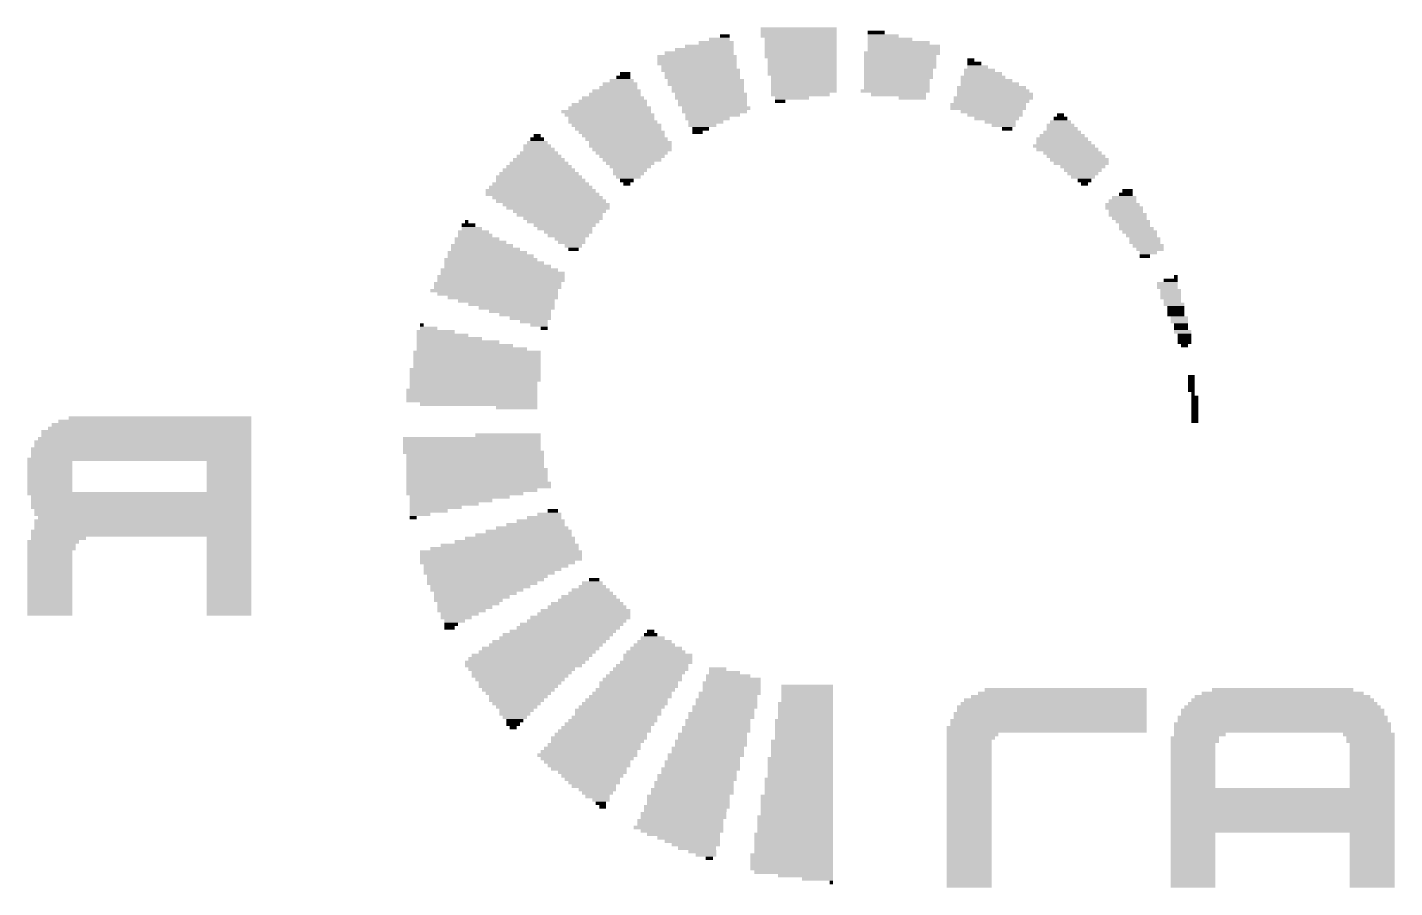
# Model space of a CAD drawing. Extents: x -51 to 50, y -27 to 29.
# Drawn here: x -16.23 to -7.82, y 23.19 to 28.48 of the extents above; entities that cross this region are included whole.
import ezdxf

# ---------------------------------------------------------------- set-up
doc = ezdxf.new("R2010")
doc.units = 0
doc.layers.add('201', color=6, linetype='CONTINUOUS')

# ---------------------------------------------------------------- blocks, each defined once
blk = doc.blocks.new('RECT')
blk.add_solid([(-0.5, -0.5), (0.5, -0.5), (-0.5, 0.5), (0.5, 0.5)])

msp = doc.modelspace()

# ---------------------------------------------------------------- block references
at = {"layer": '201', "rotation": 180}
for p, xscale, yscale in [((-11.971, 28.4057), 0.127, 0.0211), ((-11.938, 28.4268), 0.061, 0.0211), ((-11.4833, 28.4692), 0.4674, 0.0211), ((-11.4833, 28.448), 0.4674, 0.0213), ((-11.4833, 28.4268), 0.4674, 0.0211), ((-11.4719, 28.4057), 0.4445, 0.0211), ((-10.9639, 28.4268), 0.1905, 0.0211), ((-10.922, 28.4057), 0.2743, 0.0211), ((-11.0071, 28.448), 0.1041, 0.0213), ((-12.0968, 28.321), 0.4242, 0.0213), ((-12.065, 28.3422), 0.3607, 0.0211), ((-12.0333, 28.3633), 0.2972, 0.0211), ((-11.9913, 28.3845), 0.2134, 0.0213), ((-11.4719, 28.3845), 0.4445, 0.0213), ((-11.4719, 28.3633), 0.4445, 0.0211), ((-11.4719, 28.3422), 0.4445, 0.0211), ((-11.4719, 28.321), 0.4445, 0.0213), ((-10.8483, 28.321), 0.4674, 0.0213), ((-10.8687, 28.3845), 0.381, 0.0213), ((-10.8369, 28.3633), 0.4445, 0.0211), ((-10.8369, 28.3422), 0.4445, 0.0211), ((-12.1082, 28.2998), 0.4877, 0.0211), ((-12.1082, 28.2787), 0.4877, 0.0211), ((-12.1082, 28.2575), 0.4877, 0.0213), ((-12.0968, 28.2363), 0.4648, 0.0211), ((-11.4719, 28.2998), 0.4445, 0.0211), ((-11.4618, 28.2787), 0.4242, 0.0211), ((-11.4618, 28.2575), 0.4242, 0.0213), ((-11.4618, 28.2363), 0.4242, 0.0211), ((-10.8598, 28.2998), 0.4445, 0.0211), ((-10.8598, 28.2787), 0.4445, 0.0211), ((-10.8598, 28.2575), 0.4445, 0.0213), ((-10.8598, 28.2363), 0.4445, 0.0211), ((-10.4254, 28.2787), 0.0432, 0.0211), ((-10.4038, 28.2575), 0.0864, 0.0213), ((-10.3835, 28.2363), 0.127, 0.0211), ((-12.573, 28.1517), 0.1473, 0.0211), ((-12.5628, 28.1728), 0.0864, 0.0211), ((-12.5514, 28.194), 0.0635, 0.0213), ((-12.0866, 28.2152), 0.4851, 0.0211), ((-12.0764, 28.194), 0.4648, 0.0213), ((-12.0764, 28.1728), 0.4648, 0.0211), ((-12.0548, 28.1517), 0.4674, 0.0211), ((-11.4618, 28.2152), 0.4242, 0.0211), ((-11.4618, 28.194), 0.4242, 0.0213), ((-11.4516, 28.1728), 0.4039, 0.0211), ((-11.4516, 28.1517), 0.4039, 0.0211), ((-10.8801, 28.1517), 0.4039, 0.0211), ((-10.8699, 28.2152), 0.4242, 0.0211), ((-10.8699, 28.194), 0.4242, 0.0213), ((-10.8699, 28.1728), 0.4242, 0.0211), ((-10.3505, 28.1728), 0.2743, 0.0211), ((-10.3289, 28.1517), 0.3175, 0.0211), ((-10.3721, 28.2152), 0.1905, 0.0211), ((-10.3505, 28.194), 0.2337, 0.0213), ((-12.6149, 28.067), 0.3175, 0.0213), ((-12.6048, 28.0882), 0.2972, 0.0211), ((-12.5933, 28.1093), 0.2337, 0.0211), ((-12.5832, 28.1305), 0.2134, 0.0213), ((-12.0548, 28.1305), 0.4674, 0.0213), ((-12.0434, 28.1093), 0.4445, 0.0211), ((-12.0434, 28.0882), 0.4445, 0.0211), ((-12.0231, 28.067), 0.4445, 0.0213), ((-11.4732, 28.067), 0.3607, 0.0213), ((-11.4516, 28.1305), 0.4039, 0.0213), ((-11.4516, 28.1093), 0.4039, 0.0211), ((-11.4516, 28.0882), 0.4039, 0.0211), ((-10.8902, 28.0882), 0.4242, 0.0211), ((-10.8801, 28.1305), 0.4039, 0.0213), ((-10.8801, 28.1093), 0.4039, 0.0211), ((-10.8699, 28.067), 0.3378, 0.0213), ((-10.2883, 28.0882), 0.4445, 0.0211), ((-10.2984, 28.1093), 0.4242, 0.0211), ((-10.2768, 28.067), 0.4674, 0.0213), ((-10.3086, 28.1305), 0.3581, 0.0213), ((-12.6467, 27.9823), 0.508, 0.0211), ((-12.6479, 28.0035), 0.4648, 0.0213), ((-12.6263, 28.0247), 0.4216, 0.0211), ((-12.6263, 28.0458), 0.381, 0.0211), ((-12.0231, 28.0458), 0.4445, 0.0211), ((-12.0129, 28.0247), 0.4242, 0.0211), ((-12.0129, 28.0035), 0.4242, 0.0213), ((-11.9913, 27.9823), 0.4216, 0.0211), ((-11.5989, 28.0247), 0.0635, 0.0211), ((-11.5252, 28.0458), 0.2108, 0.0211), ((-10.7848, 28.0458), 0.1676, 0.0211), ((-10.3187, 28.0035), 0.4648, 0.0213), ((-10.3187, 27.9823), 0.4648, 0.0211), ((-10.287, 28.0458), 0.4877, 0.0211), ((-10.2984, 28.0247), 0.4648, 0.0211), ((-12.6683, 27.9612), 0.5512, 0.0211), ((-12.6479, 27.94), 0.5512, 0.0213), ((-12.6365, 27.9188), 0.5283, 0.0211), ((-12.6263, 27.8977), 0.5486, 0.0211), ((-12.0015, 27.9612), 0.4013, 0.0211), ((-12.0447, 27.9188), 0.2743, 0.0211), ((-12.0129, 27.94), 0.3378, 0.0213), ((-12.0548, 27.8977), 0.2134, 0.0211), ((-10.2972, 27.9612), 0.381, 0.0211), ((-10.2768, 27.94), 0.3404, 0.0213), ((-10.2667, 27.9188), 0.2743, 0.0211), ((-10.2451, 27.8977), 0.1905, 0.0211), ((-9.8742, 27.8977), 0.1295, 0.0211), ((-9.8742, 27.9188), 0.0838, 0.0211), ((-9.8742, 27.94), 0.0432, 0.0213), ((-13.0924, 27.813), 0.0432, 0.0213), ((-12.6048, 27.8765), 0.5512, 0.0213), ((-12.5946, 27.8553), 0.5309, 0.0211), ((-12.573, 27.8342), 0.5283, 0.0211), ((-12.5628, 27.813), 0.508, 0.0213), ((-12.0764, 27.8765), 0.1702, 0.0213), ((-12.0866, 27.8553), 0.1041, 0.0211), ((-12.1069, 27.8342), 0.0635, 0.0211), ((-10.2235, 27.8765), 0.1473, 0.0213), ((-10.2019, 27.8553), 0.0635, 0.0211), ((-9.8641, 27.813), 0.2769, 0.0213), ((-9.8641, 27.8342), 0.2311, 0.0211), ((-9.8641, 27.8553), 0.1905, 0.0211), ((-9.8742, 27.8765), 0.1702, 0.0213), ((-13.0924, 27.7495), 0.1702, 0.0213), ((-13.081, 27.7283), 0.193, 0.0211), ((-13.0912, 27.7707), 0.127, 0.0211), ((-13.0924, 27.7918), 0.0838, 0.0211), ((-12.5425, 27.7918), 0.508, 0.0211), ((-12.5197, 27.7707), 0.508, 0.0211), ((-12.5197, 27.7495), 0.508, 0.0213), ((-12.5095, 27.7283), 0.4877, 0.0211), ((-9.8527, 27.7495), 0.381, 0.0213), ((-9.8641, 27.7918), 0.3175, 0.0211), ((-9.8539, 27.7707), 0.3378, 0.0211), ((-9.8323, 27.7283), 0.381, 0.0211), ((-13.081, 27.6437), 0.3607, 0.0211), ((-13.0823, 27.6648), 0.3175, 0.0211), ((-13.081, 27.686), 0.2743, 0.0213), ((-13.081, 27.7072), 0.2337, 0.0211), ((-12.5108, 27.7072), 0.4445, 0.0211), ((-12.5095, 27.686), 0.4013, 0.0213), ((-12.5095, 27.6648), 0.3607, 0.0211), ((-12.5209, 27.6437), 0.2972, 0.0211), ((-9.8006, 27.7072), 0.3581, 0.0211), ((-9.779, 27.686), 0.3607, 0.0213), ((-9.7587, 27.6648), 0.3607, 0.0211), ((-9.7473, 27.6437), 0.3378, 0.0211), ((-13.081, 27.559), 0.5283, 0.0213), ((-13.081, 27.5802), 0.4877, 0.0211), ((-13.0823, 27.6013), 0.4445, 0.0211), ((-13.081, 27.6225), 0.4013, 0.0213), ((-12.5197, 27.6225), 0.254, 0.0213), ((-12.5311, 27.5802), 0.1905, 0.0211), ((-12.5209, 27.6013), 0.2108, 0.0211), ((-12.5311, 27.559), 0.1499, 0.0213), ((-9.7371, 27.6225), 0.2769, 0.0213), ((-9.7371, 27.6013), 0.2311, 0.0211), ((-9.7371, 27.5802), 0.1905, 0.0211), ((-9.7358, 27.559), 0.1473, 0.0213), ((-13.0708, 27.4743), 0.6756, 0.0211), ((-13.0708, 27.4955), 0.635, 0.0213), ((-13.0708, 27.5167), 0.5944, 0.0211), ((-13.0708, 27.5378), 0.5486, 0.0211), ((-12.5412, 27.5378), 0.0838, 0.0211), ((-12.5412, 27.5167), 0.0432, 0.0211), ((-9.7269, 27.5378), 0.0838, 0.0211), ((-9.7269, 27.5167), 0.0432, 0.0211), ((-9.4628, 27.4743), 0.0635, 0.0211), ((-13.0594, 27.4532), 0.6985, 0.0211), ((-13.0289, 27.432), 0.6782, 0.0213), ((-13.0073, 27.4108), 0.6756, 0.0211), ((-12.9756, 27.3897), 0.6579, 0.0211), ((-9.4932, 27.3897), 0.2108, 0.0211), ((-9.4932, 27.4108), 0.1702, 0.0211), ((-9.4831, 27.432), 0.1499, 0.0213), ((-9.4729, 27.4532), 0.0838, 0.0211), ((-12.9642, 27.3685), 0.635, 0.0213), ((-12.9553, 27.3473), 0.5715, 0.0211), ((-12.954, 27.3262), 0.5283, 0.0211), ((-9.4831, 27.3685), 0.2311, 0.0213), ((-9.4729, 27.3473), 0.2108, 0.0211), ((-9.4615, 27.3262), 0.2337, 0.0211), ((-13.4938, 27.2415), 0.1245, 0.0213), ((-13.5141, 27.2627), 0.0838, 0.0211), ((-13.5255, 27.2838), 0.0203, 0.0211), ((-12.9337, 27.305), 0.4877, 0.0213), ((-12.9324, 27.2838), 0.4445, 0.0211), ((-12.9235, 27.2627), 0.381, 0.0211), ((-12.9223, 27.2415), 0.3378, 0.0213), ((-9.4513, 27.305), 0.2134, 0.0213), ((-9.4298, 27.2838), 0.2108, 0.0211), ((-9.4196, 27.2627), 0.1905, 0.0211), ((-9.4082, 27.2415), 0.2134, 0.0213), ((-13.462, 27.178), 0.2743, 0.0213), ((-13.4404, 27.1568), 0.3175, 0.0211), ((-13.4836, 27.2203), 0.1905, 0.0211), ((-13.4734, 27.1992), 0.2108, 0.0211), ((-12.9019, 27.2203), 0.2972, 0.0211), ((-12.9007, 27.1992), 0.254, 0.0211), ((-12.8905, 27.178), 0.188, 0.0213), ((-12.8803, 27.1568), 0.1676, 0.0211), ((-9.3878, 27.2203), 0.2134, 0.0211), ((-9.3764, 27.1992), 0.1905, 0.0211), ((-9.3561, 27.178), 0.1905, 0.0213), ((-9.3561, 27.1568), 0.1905, 0.0211), ((-13.3985, 27.0933), 0.4877, 0.0211), ((-13.3782, 27.0722), 0.5283, 0.0211), ((-13.4315, 27.1357), 0.381, 0.0211), ((-13.4099, 27.1145), 0.4242, 0.0213), ((-12.8702, 27.1357), 0.1067, 0.0211), ((-12.8689, 27.1145), 0.0635, 0.0213), ((-9.3358, 27.1357), 0.1905, 0.0211), ((-9.3243, 27.1145), 0.1676, 0.0213), ((-9.3345, 27.0933), 0.1067, 0.0211), ((-9.3561, 27.0722), 0.0635, 0.0211), ((-13.3248, 26.9875), 0.7214, 0.0213), ((-13.3566, 27.0298), 0.6121, 0.0211), ((-13.335, 27.0087), 0.6553, 0.0211), ((-13.3769, 27.051), 0.5715, 0.0213), ((-13.335, 26.9028), 0.7823, 0.0211), ((-13.3147, 26.9452), 0.7823, 0.0211), ((-13.3147, 26.924), 0.7823, 0.0213), ((-13.3045, 26.9663), 0.762, 0.0211), ((-9.2177, 26.9028), 0.127, 0.0211), ((-9.1973, 26.924), 0.0864, 0.0213), ((-9.1656, 26.9452), 0.0229, 0.0211), ((-13.3566, 26.8605), 0.7849, 0.0213), ((-13.335, 26.8817), 0.7823, 0.0211), ((-13.335, 26.8393), 0.7417, 0.0211), ((-13.3033, 26.8182), 0.6782, 0.0211), ((-9.2177, 26.8817), 0.127, 0.0211), ((-9.1973, 26.8605), 0.127, 0.0213), ((-9.1973, 26.8393), 0.127, 0.0211), ((-9.1973, 26.8182), 0.127, 0.0211), ((-13.2817, 26.797), 0.5944, 0.0213), ((-13.2499, 26.7758), 0.5309, 0.0211), ((-13.2182, 26.7547), 0.4674, 0.0211), ((-13.1978, 26.7335), 0.381, 0.0213), ((-9.1872, 26.797), 0.1067, 0.0213), ((-9.177, 26.7758), 0.127, 0.0211), ((-9.1656, 26.7547), 0.1041, 0.0211), ((-9.1656, 26.7335), 0.1041, 0.0213), ((-13.8011, 26.6488), 0.0229, 0.0211), ((-13.1661, 26.7123), 0.3175, 0.0211), ((-13.1343, 26.6912), 0.254, 0.0211), ((-13.1128, 26.67), 0.1702, 0.0213), ((-13.081, 26.6488), 0.1067, 0.0211), ((-9.1656, 26.7123), 0.1041, 0.0211), ((-9.144, 26.6912), 0.1067, 0.0211), ((-9.144, 26.67), 0.1067, 0.0213), ((-9.1338, 26.6488), 0.0864, 0.0211), ((-13.716, 26.6065), 0.2337, 0.0213), ((-13.6741, 26.5853), 0.3175, 0.0211), ((-13.6322, 26.5642), 0.4013, 0.0211), ((-13.7592, 26.6277), 0.1067, 0.0211), ((-13.0493, 26.6277), 0.0432, 0.0211), ((-9.1338, 26.6277), 0.0864, 0.0211), ((-9.1237, 26.6065), 0.1067, 0.0213), ((-9.1123, 26.5853), 0.0838, 0.0211), ((-9.1123, 26.5642), 0.0838, 0.0211), ((-13.462, 26.4795), 0.7823, 0.0213), ((-13.4938, 26.5007), 0.6782, 0.0211), ((-13.5788, 26.543), 0.508, 0.0213), ((-13.5369, 26.5218), 0.5918, 0.0211), ((-9.1123, 26.543), 0.0838, 0.0213), ((-9.1123, 26.5218), 0.0432, 0.0211), ((-13.462, 26.4583), 0.7823, 0.0211), ((-13.462, 26.4372), 0.7823, 0.0211), ((-13.462, 26.416), 0.7823, 0.0213), ((-13.462, 26.3948), 0.7823, 0.0211), ((-13.4734, 26.3737), 0.8052, 0.0211), ((-13.4734, 26.3525), 0.8052, 0.0213), ((-13.4734, 26.3313), 0.8052, 0.0211), ((-13.4734, 26.3102), 0.8052, 0.0211), ((-9.0703, 26.3313), 0.0406, 0.0211), ((-9.0703, 26.3102), 0.0406, 0.0211), ((-13.4938, 26.2467), 0.8052, 0.0211), ((-13.4938, 26.2255), 0.8052, 0.0213), ((-13.4836, 26.289), 0.7849, 0.0213), ((-13.4836, 26.2678), 0.7849, 0.0211), ((-9.0703, 26.289), 0.0406, 0.0213), ((-9.0703, 26.2678), 0.0406, 0.0211), ((-9.0703, 26.2467), 0.0406, 0.0211), ((-9.0602, 26.2255), 0.0203, 0.0213), ((-13.4938, 26.2043), 0.8052, 0.0211), ((-13.4938, 26.1832), 0.8052, 0.0211), ((-13.4518, 26.162), 0.7214, 0.0213), ((-13.2182, 26.1408), 0.254, 0.0211), ((-9.0488, 26.2043), 0.0432, 0.0211), ((-9.0488, 26.1832), 0.0432, 0.0211), ((-9.0488, 26.162), 0.0432, 0.0213), ((-9.0488, 26.1408), 0.0432, 0.0211), ((-15.4419, 26.0562), 1.1862, 0.0211), ((-15.4102, 26.0773), 1.1227, 0.0211), ((-9.0488, 26.1197), 0.0432, 0.0211), ((-9.0488, 26.0985), 0.0432, 0.0213), ((-9.0488, 26.0773), 0.0432, 0.0211), ((-9.0488, 26.0562), 0.0432, 0.0211), ((-15.494, 25.9927), 1.2903, 0.0211), ((-15.494, 25.9715), 1.2903, 0.0213), ((-15.4737, 26.0138), 1.2497, 0.0211), ((-15.4623, 26.035), 1.2268, 0.0213), ((-13.2715, 25.9715), 0.4013, 0.0213), ((-15.5258, 25.8868), 1.3538, 0.0211), ((-15.5156, 25.9292), 1.3335, 0.0211), ((-15.5156, 25.908), 1.3335, 0.0213), ((-15.5042, 25.9503), 1.3106, 0.0211), ((-13.4938, 25.9503), 0.8458, 0.0211), ((-13.4938, 25.9292), 0.8458, 0.0211), ((-13.4938, 25.908), 0.8458, 0.0213), ((-13.4938, 25.8868), 0.8458, 0.0211), ((-15.5372, 25.8233), 1.3767, 0.0211), ((-16.0871, 25.8022), 0.2769, 0.0211), ((-15.5258, 25.8657), 1.3538, 0.0211), ((-15.5258, 25.8445), 1.3538, 0.0213), ((-14.986, 25.8022), 0.2743, 0.0211), ((-13.4836, 25.8657), 0.8661, 0.0211), ((-13.4734, 25.8445), 0.8458, 0.0213), ((-13.4734, 25.8233), 0.8458, 0.0211), ((-13.4734, 25.8022), 0.8458, 0.0211), ((-16.0871, 25.781), 0.2769, 0.0213), ((-16.0871, 25.7598), 0.2769, 0.0211), ((-16.0871, 25.7387), 0.2769, 0.0211), ((-16.0871, 25.7175), 0.2769, 0.0213), ((-14.986, 25.781), 0.2743, 0.0213), ((-14.986, 25.7598), 0.2743, 0.0211), ((-14.986, 25.7387), 0.2743, 0.0211), ((-14.986, 25.7175), 0.2743, 0.0213), ((-13.4734, 25.781), 0.8458, 0.0213), ((-13.462, 25.7598), 0.8687, 0.0211), ((-13.462, 25.7387), 0.8687, 0.0211), ((-13.462, 25.7175), 0.8687, 0.0213), ((-16.0871, 25.6963), 0.2769, 0.0211), ((-16.0871, 25.6752), 0.2769, 0.0211), ((-16.0871, 25.654), 0.2769, 0.0213), ((-16.0871, 25.6328), 0.2769, 0.0211), ((-14.986, 25.6963), 0.2743, 0.0211), ((-14.986, 25.6752), 0.2743, 0.0211), ((-14.986, 25.654), 0.2743, 0.0213), ((-14.986, 25.6328), 0.2743, 0.0211), ((-13.4938, 25.6328), 0.8052, 0.0211), ((-13.462, 25.6963), 0.8687, 0.0211), ((-13.4518, 25.6752), 0.889, 0.0211), ((-13.4518, 25.654), 0.889, 0.0213), ((-15.5372, 25.6117), 1.3767, 0.0211), ((-15.5258, 25.5905), 1.3538, 0.0213), ((-15.5258, 25.5693), 1.3538, 0.0211), ((-15.5258, 25.5482), 1.3538, 0.0211), ((-13.5369, 25.6117), 0.7188, 0.0211), ((-13.5687, 25.5905), 0.6147, 0.0213), ((-13.622, 25.5693), 0.508, 0.0211), ((-13.6639, 25.5482), 0.4242, 0.0211), ((-15.5258, 25.527), 1.3538, 0.0213), ((-15.5156, 25.5058), 1.3335, 0.0211), ((-15.5156, 25.4847), 1.3335, 0.0211), ((-15.5042, 25.4635), 1.3106, 0.0213), ((-13.716, 25.527), 0.32, 0.0213), ((-13.7592, 25.5058), 0.2337, 0.0211), ((-13.8125, 25.4847), 0.127, 0.0211), ((-13.8544, 25.4635), 0.0432, 0.0213), ((-13.0493, 25.4635), 0.2108, 0.0213), ((-13.0175, 25.4847), 0.1473, 0.0211), ((-12.9959, 25.5058), 0.0635, 0.0211), ((-15.5258, 25.3788), 1.3538, 0.0211), ((-15.5156, 25.4423), 1.3335, 0.0211), ((-15.5156, 25.4212), 1.3335, 0.0211), ((-15.5156, 25.4), 1.3335, 0.0213), ((-13.1445, 25.3788), 0.5283, 0.0211), ((-13.1229, 25.4), 0.4445, 0.0213), ((-13.1026, 25.4212), 0.3581, 0.0211), ((-13.0708, 25.4423), 0.2946, 0.0211), ((-16.0668, 25.3153), 0.3175, 0.0211), ((-16.0769, 25.2942), 0.2972, 0.0211), ((-15.5258, 25.3577), 1.3538, 0.0211), ((-16.0338, 25.3365), 0.3378, 0.0213), ((-14.986, 25.3365), 0.2743, 0.0213), ((-14.986, 25.3153), 0.2743, 0.0211), ((-14.986, 25.2942), 0.2743, 0.0211), ((-13.2613, 25.2942), 0.8484, 0.0211), ((-13.2296, 25.3153), 0.7391, 0.0211), ((-13.1978, 25.3365), 0.6756, 0.0213), ((-13.1763, 25.3577), 0.5918, 0.0211), ((-16.0769, 25.273), 0.2972, 0.0213), ((-16.0871, 25.2518), 0.2769, 0.0211), ((-16.0871, 25.2307), 0.2769, 0.0211), ((-16.0871, 25.2095), 0.2769, 0.0213), ((-14.986, 25.273), 0.2743, 0.0213), ((-14.986, 25.2518), 0.2743, 0.0211), ((-14.986, 25.2307), 0.2743, 0.0211), ((-14.986, 25.2095), 0.2743, 0.0213), ((-13.3147, 25.2518), 0.9957, 0.0211), ((-13.3147, 25.2307), 0.9957, 0.0211), ((-13.3147, 25.2095), 0.9957, 0.0213), ((-13.2931, 25.273), 0.9119, 0.0213), ((-16.0871, 25.1883), 0.2769, 0.0211), ((-16.0871, 25.1672), 0.2769, 0.0211), ((-16.0871, 25.146), 0.2769, 0.0213), ((-16.0871, 25.1248), 0.2769, 0.0211), ((-14.986, 25.1883), 0.2743, 0.0211), ((-14.986, 25.1672), 0.2743, 0.0211), ((-14.986, 25.146), 0.2743, 0.0213), ((-14.986, 25.1248), 0.2743, 0.0211), ((-13.3363, 25.1883), 0.9525, 0.0211), ((-13.3452, 25.1672), 0.889, 0.0211), ((-13.3668, 25.146), 0.8458, 0.0213), ((-13.3871, 25.1248), 0.8052, 0.0211), ((-16.0871, 25.1037), 0.2769, 0.0211), ((-16.0871, 25.0825), 0.2769, 0.0213), ((-16.0871, 25.0613), 0.2769, 0.0211), ((-16.0871, 25.0402), 0.2769, 0.0211), ((-14.986, 25.1037), 0.2743, 0.0211), ((-14.986, 25.0825), 0.2743, 0.0213), ((-14.986, 25.0613), 0.2743, 0.0211), ((-14.986, 25.0402), 0.2743, 0.0211), ((-13.3985, 25.1037), 0.7417, 0.0211), ((-13.4303, 25.0613), 0.6782, 0.0211), ((-13.4099, 25.0825), 0.7188, 0.0213), ((-13.4417, 25.0402), 0.6147, 0.0211), ((-12.7533, 25.0402), 0.1676, 0.0211), ((-12.7533, 25.0613), 0.127, 0.0211), ((-12.7419, 25.0825), 0.0635, 0.0213), ((-16.0871, 25.019), 0.2769, 0.0213), ((-16.0871, 24.9978), 0.2769, 0.0211), ((-16.0871, 24.9767), 0.2769, 0.0211), ((-16.0871, 24.9555), 0.2769, 0.0213), ((-14.986, 25.019), 0.2743, 0.0213), ((-14.986, 24.9978), 0.2743, 0.0211), ((-14.986, 24.9767), 0.2743, 0.0211), ((-14.986, 24.9555), 0.2743, 0.0213), ((-13.4633, 25.019), 0.5715, 0.0213), ((-13.4722, 24.9978), 0.508, 0.0211), ((-13.4938, 24.9767), 0.4648, 0.0211), ((-13.5153, 24.9555), 0.4216, 0.0213), ((-12.7737, 24.9555), 0.381, 0.0213), ((-12.7749, 24.9767), 0.3378, 0.0211), ((-12.7635, 24.9978), 0.2743, 0.0211), ((-12.7635, 25.019), 0.2337, 0.0213), ((-16.0871, 24.9343), 0.2769, 0.0211), ((-16.0871, 24.9132), 0.2769, 0.0211), ((-16.0871, 24.892), 0.2769, 0.0213), ((-16.0871, 24.8708), 0.2769, 0.0211), ((-14.986, 24.9343), 0.2743, 0.0211), ((-14.986, 24.9132), 0.2743, 0.0211), ((-14.986, 24.892), 0.2743, 0.0213), ((-14.986, 24.8708), 0.2743, 0.0211), ((-13.5153, 24.9343), 0.381, 0.0211), ((-13.5369, 24.9132), 0.3378, 0.0211), ((-13.5572, 24.892), 0.2972, 0.0213), ((-13.5687, 24.8708), 0.2337, 0.0211), ((-12.8054, 24.8708), 0.5715, 0.0211), ((-12.7953, 24.892), 0.5512, 0.0213), ((-12.7851, 24.9132), 0.4851, 0.0211), ((-12.7851, 24.9343), 0.4445, 0.0211), ((-13.5903, 24.8497), 0.1905, 0.0211), ((-13.5992, 24.8285), 0.127, 0.0213), ((-13.6208, 24.8073), 0.0838, 0.0211), ((-13.6309, 24.7862), 0.0635, 0.0211), ((-12.9007, 24.7862), 0.635, 0.0211), ((-12.8803, 24.8073), 0.635, 0.0211), ((-12.8486, 24.8285), 0.6121, 0.0213), ((-12.827, 24.8497), 0.6147, 0.0211), ((-13.0188, 24.7015), 0.6985, 0.0213), ((-12.9858, 24.7227), 0.6782, 0.0211), ((-12.9654, 24.7438), 0.6782, 0.0211), ((-12.9337, 24.765), 0.6553, 0.0213), ((-12.3711, 24.7015), 0.2108, 0.0213), ((-12.3825, 24.7227), 0.1473, 0.0211), ((-12.3939, 24.7438), 0.0838, 0.0211), ((-12.3939, 24.765), 0.0432, 0.0213), ((-13.1242, 24.6168), 0.7417, 0.0211), ((-13.0924, 24.638), 0.7188, 0.0213), ((-13.0708, 24.6592), 0.7214, 0.0211), ((-13.0391, 24.6803), 0.6985, 0.0211), ((-12.3508, 24.6168), 0.4242, 0.0211), ((-12.3622, 24.638), 0.3607, 0.0213), ((-12.3609, 24.6592), 0.3175, 0.0211), ((-12.3723, 24.6803), 0.254, 0.0211), ((-13.1661, 24.5745), 0.7391, 0.0213), ((-13.1763, 24.5533), 0.7188, 0.0211), ((-13.1445, 24.5957), 0.7417, 0.0211), ((-13.1877, 24.5322), 0.6553, 0.0211), ((-12.3939, 24.5322), 0.4648, 0.0211), ((-12.3838, 24.5533), 0.4445, 0.0211), ((-12.3609, 24.5745), 0.4445, 0.0213), ((-12.3508, 24.5957), 0.4242, 0.0211), ((-11.9812, 24.5322), 0.1067, 0.0211), ((-13.1877, 24.511), 0.6147, 0.0213), ((-13.1978, 24.4898), 0.5944, 0.0211), ((-13.1978, 24.4687), 0.5486, 0.0211), ((-12.446, 24.4687), 0.4877, 0.0211), ((-12.4358, 24.4898), 0.4674, 0.0211), ((-12.4143, 24.511), 0.4648, 0.0213), ((-11.9177, 24.4898), 0.2743, 0.0211), ((-11.8859, 24.4687), 0.3378, 0.0211), ((-11.9393, 24.511), 0.1905, 0.0213), ((-13.208, 24.4263), 0.4877, 0.0211), ((-13.1978, 24.4475), 0.508, 0.0213), ((-13.208, 24.4052), 0.447, 0.0211), ((-13.208, 24.384), 0.4013, 0.0213), ((-12.5095, 24.384), 0.4877, 0.0213), ((-12.4892, 24.4052), 0.4877, 0.0211), ((-12.4676, 24.4475), 0.4851, 0.0213), ((-12.4676, 24.4263), 0.4851, 0.0211), ((-11.9075, 24.384), 0.381, 0.0213), ((-11.8961, 24.4475), 0.3581, 0.0213), ((-11.8961, 24.4263), 0.3581, 0.0211), ((-11.8961, 24.4052), 0.3581, 0.0211), ((-11.4313, 24.4263), 0.3175, 0.0211), ((-11.4313, 24.4052), 0.3175, 0.0211), ((-11.4313, 24.384), 0.3175, 0.0213), ((-9.8628, 24.384), 1.0363, 0.0213), ((-9.8425, 24.4052), 0.9957, 0.0211), ((-8.509, 24.384), 0.9957, 0.0213), ((-8.509, 24.4052), 0.8687, 0.0211), ((-13.208, 24.3628), 0.3607, 0.0211), ((-13.2194, 24.3417), 0.3378, 0.0211), ((-13.2194, 24.3205), 0.2972, 0.0213), ((-13.2182, 24.2993), 0.254, 0.0211), ((-12.573, 24.2993), 0.5283, 0.0211), ((-12.5527, 24.3205), 0.5283, 0.0213), ((-12.5425, 24.3417), 0.508, 0.0211), ((-12.5197, 24.3628), 0.508, 0.0211), ((-11.938, 24.2993), 0.4013, 0.0211), ((-11.9278, 24.3417), 0.381, 0.0211), ((-11.9278, 24.3205), 0.381, 0.0213), ((-11.9177, 24.3628), 0.3607, 0.0211), ((-11.4414, 24.3205), 0.3378, 0.0213), ((-11.4414, 24.2993), 0.3378, 0.0211), ((-11.4313, 24.3628), 0.3175, 0.0211), ((-11.4313, 24.3417), 0.3175, 0.0211), ((-9.9276, 24.2993), 1.1659, 0.0211), ((-9.9162, 24.3205), 1.143, 0.0213), ((-9.906, 24.3417), 1.1227, 0.0211), ((-9.8844, 24.3628), 1.0795, 0.0211), ((-8.5103, 24.2993), 1.2065, 0.0211), ((-8.509, 24.3205), 1.1633, 0.0213), ((-8.509, 24.3417), 1.1227, 0.0211), ((-8.5103, 24.3628), 1.0795, 0.0211), ((-13.2194, 24.2782), 0.2108, 0.0211), ((-13.2296, 24.257), 0.1905, 0.0213), ((-13.2296, 24.2358), 0.1499, 0.0211), ((-13.2296, 24.2147), 0.1041, 0.0211), ((-12.6263, 24.2147), 0.5486, 0.0211), ((-12.6162, 24.2358), 0.5283, 0.0211), ((-12.5946, 24.2782), 0.5309, 0.0211), ((-12.5946, 24.257), 0.5309, 0.0213), ((-11.9812, 24.2147), 0.4013, 0.0211), ((-11.9596, 24.257), 0.4039, 0.0213), ((-11.9596, 24.2358), 0.4039, 0.0211), ((-11.9482, 24.2782), 0.381, 0.0211), ((-11.4516, 24.2147), 0.3581, 0.0211), ((-11.4414, 24.2782), 0.3378, 0.0211), ((-11.4414, 24.257), 0.3378, 0.0213), ((-11.4414, 24.2358), 0.3378, 0.0211), ((-9.9479, 24.2147), 1.2065, 0.0211), ((-9.9378, 24.257), 1.1862, 0.0213), ((-9.9378, 24.2358), 1.1862, 0.0211), ((-9.9276, 24.2782), 1.1659, 0.0211), ((-8.509, 24.2358), 1.2903, 0.0211), ((-8.509, 24.2147), 1.2903, 0.0211), ((-8.509, 24.2782), 1.2497, 0.0211), ((-8.509, 24.257), 1.2497, 0.0213), ((-13.2398, 24.1935), 0.0838, 0.0213), ((-13.2398, 24.1723), 0.0432, 0.0211), ((-12.7, 24.13), 0.569, 0.0213), ((-12.6784, 24.1512), 0.5715, 0.0211), ((-12.6683, 24.1723), 0.5512, 0.0211), ((-12.6479, 24.1935), 0.5512, 0.0213), ((-12.0129, 24.13), 0.4242, 0.0213), ((-11.9913, 24.1723), 0.4216, 0.0211), ((-11.9913, 24.1512), 0.4216, 0.0211), ((-11.9812, 24.1935), 0.4013, 0.0213), ((-11.4516, 24.1935), 0.3581, 0.0213), ((-11.4516, 24.1723), 0.3581, 0.0211), ((-11.4516, 24.1512), 0.3581, 0.0211), ((-11.4516, 24.13), 0.3581, 0.0213), ((-9.9593, 24.1723), 1.2294, 0.0211), ((-9.9593, 24.1512), 1.2294, 0.0211), ((-10.4153, 24.13), 0.3175, 0.0213), ((-9.9479, 24.1935), 1.2065, 0.0213), ((-8.5103, 24.1935), 1.3335, 0.0213), ((-8.5103, 24.1723), 1.3335, 0.0211), ((-8.5103, 24.1512), 1.3335, 0.0211), ((-9.0183, 24.13), 0.3175, 0.0213), ((-7.9794, 24.13), 0.3175, 0.0213), ((-12.7533, 24.0453), 0.5944, 0.0211), ((-12.7419, 24.0665), 0.5715, 0.0213), ((-12.7216, 24.0877), 0.5715, 0.0211), ((-12.7114, 24.1088), 0.5918, 0.0211), ((-12.0434, 24.0453), 0.4445, 0.0211), ((-12.0231, 24.0877), 0.4445, 0.0211), ((-12.0231, 24.0665), 0.4445, 0.0213), ((-12.0129, 24.1088), 0.4242, 0.0211), ((-11.463, 24.0877), 0.381, 0.0211), ((-11.463, 24.0665), 0.381, 0.0213), ((-11.463, 24.0453), 0.381, 0.0211), ((-11.4516, 24.1088), 0.3581, 0.0211), ((-10.4356, 24.0877), 0.2769, 0.0211), ((-10.4356, 24.0665), 0.2769, 0.0213), ((-10.4356, 24.0453), 0.2769, 0.0211), ((-10.4254, 24.1088), 0.2972, 0.0211), ((-9.0488, 24.1088), 0.2972, 0.0211), ((-9.0488, 24.0877), 0.2972, 0.0211), ((-9.0602, 24.0665), 0.2743, 0.0213), ((-9.0602, 24.0453), 0.2743, 0.0211), ((-7.9693, 24.1088), 0.2972, 0.0211), ((-7.9693, 24.0877), 0.2972, 0.0211), ((-7.9591, 24.0665), 0.2769, 0.0213), ((-7.9591, 24.0453), 0.2769, 0.0211), ((-12.7838, 24.003), 0.6147, 0.0213), ((-12.7737, 24.0242), 0.5944, 0.0211), ((-12.7851, 23.9818), 0.5715, 0.0211), ((-12.7851, 23.9607), 0.5309, 0.0211), ((-12.0764, 23.9607), 0.4648, 0.0211), ((-12.0663, 23.9818), 0.4445, 0.0211), ((-12.0548, 24.003), 0.4674, 0.0213), ((-12.0434, 24.0242), 0.4445, 0.0211), ((-11.4732, 23.9818), 0.4013, 0.0211), ((-11.4732, 23.9607), 0.4013, 0.0211), ((-11.463, 24.0242), 0.381, 0.0211), ((-11.463, 24.003), 0.381, 0.0213), ((-10.4356, 24.0242), 0.2769, 0.0211), ((-10.4356, 24.003), 0.2769, 0.0213), ((-10.4356, 23.9818), 0.2769, 0.0211), ((-10.4356, 23.9607), 0.2769, 0.0211), ((-9.0602, 24.0242), 0.2743, 0.0211), ((-9.0602, 24.003), 0.2743, 0.0213), ((-9.0602, 23.9818), 0.2743, 0.0211), ((-9.0602, 23.9607), 0.2743, 0.0211), ((-7.9591, 24.0242), 0.2769, 0.0211), ((-7.9591, 24.003), 0.2769, 0.0213), ((-7.9591, 23.9818), 0.2769, 0.0211), ((-7.9591, 23.9607), 0.2769, 0.0211), ((-12.7737, 23.9395), 0.508, 0.0213), ((-12.7749, 23.9183), 0.4648, 0.0211), ((-12.7533, 23.8972), 0.4216, 0.0211), ((-12.7533, 23.876), 0.381, 0.0213), ((-12.1082, 23.876), 0.4877, 0.0213), ((-12.0866, 23.9183), 0.4851, 0.0211), ((-12.0968, 23.8972), 0.4648, 0.0211), ((-12.0764, 23.9395), 0.4648, 0.0213), ((-11.4732, 23.9395), 0.4013, 0.0213), ((-11.4732, 23.9183), 0.4013, 0.0211), ((-11.4732, 23.8972), 0.4013, 0.0211), ((-11.4732, 23.876), 0.4013, 0.0213), ((-10.4356, 23.9395), 0.2769, 0.0213), ((-10.4356, 23.9183), 0.2769, 0.0211), ((-10.4356, 23.8972), 0.2769, 0.0211), ((-10.4356, 23.876), 0.2769, 0.0213), ((-9.0602, 23.9395), 0.2743, 0.0213), ((-9.0602, 23.9183), 0.2743, 0.0211), ((-9.0602, 23.8972), 0.2743, 0.0211), ((-9.0602, 23.876), 0.2743, 0.0213), ((-7.9591, 23.9395), 0.2769, 0.0213), ((-7.9591, 23.9183), 0.2769, 0.0211), ((-7.9591, 23.8972), 0.2769, 0.0211), ((-7.9591, 23.876), 0.2769, 0.0213), ((-12.7533, 23.8548), 0.3404, 0.0211), ((-12.7419, 23.8337), 0.3175, 0.0211), ((-12.7432, 23.8125), 0.2743, 0.0213), ((-12.7216, 23.7913), 0.2311, 0.0211), ((-12.1387, 23.7913), 0.508, 0.0211), ((-12.1285, 23.8337), 0.4877, 0.0211), ((-12.1285, 23.8125), 0.4877, 0.0213), ((-12.1082, 23.8548), 0.4877, 0.0211), ((-11.4833, 23.8548), 0.4216, 0.0211), ((-11.4833, 23.8337), 0.4216, 0.0211), ((-11.4833, 23.8125), 0.4216, 0.0213), ((-11.4833, 23.7913), 0.4216, 0.0211), ((-10.4356, 23.8548), 0.2769, 0.0211), ((-10.4356, 23.8337), 0.2769, 0.0211), ((-10.4356, 23.8125), 0.2769, 0.0213), ((-10.4356, 23.7913), 0.2769, 0.0211), ((-9.0602, 23.8548), 0.2743, 0.0211), ((-9.0602, 23.8337), 0.2743, 0.0211), ((-9.0602, 23.8125), 0.2743, 0.0213), ((-8.509, 23.7913), 1.3767, 0.0211), ((-7.9591, 23.8548), 0.2769, 0.0211), ((-7.9591, 23.8337), 0.2769, 0.0211), ((-7.9591, 23.8125), 0.2769, 0.0213), ((-12.7216, 23.7702), 0.1905, 0.0211), ((-12.7216, 23.749), 0.1499, 0.0213), ((-12.7, 23.7278), 0.1067, 0.0211), ((-12.7013, 23.7067), 0.0635, 0.0211), ((-12.1615, 23.749), 0.508, 0.0213), ((-12.1615, 23.7278), 0.508, 0.0211), ((-12.1615, 23.7067), 0.508, 0.0211), ((-12.1387, 23.7702), 0.508, 0.0211), ((-11.4948, 23.749), 0.4445, 0.0213), ((-11.4948, 23.7278), 0.4445, 0.0211), ((-11.4948, 23.7067), 0.4445, 0.0211), ((-11.4833, 23.7702), 0.4216, 0.0211), ((-10.4356, 23.7702), 0.2769, 0.0211), ((-10.4356, 23.749), 0.2769, 0.0213), ((-10.4356, 23.7278), 0.2769, 0.0211), ((-10.4356, 23.7067), 0.2769, 0.0211), ((-8.509, 23.7702), 1.3767, 0.0211), ((-8.509, 23.749), 1.3767, 0.0213), ((-8.509, 23.7278), 1.3767, 0.0211), ((-8.509, 23.7067), 1.3767, 0.0211), ((-12.6898, 23.6855), 0.0406, 0.0213), ((-12.192, 23.6432), 0.5283, 0.0211), ((-12.192, 23.622), 0.5283, 0.0213), ((-12.1717, 23.6855), 0.5283, 0.0213), ((-12.1818, 23.6643), 0.508, 0.0211), ((-11.5049, 23.622), 0.4648, 0.0213), ((-11.4948, 23.6855), 0.4445, 0.0213), ((-11.4948, 23.6643), 0.4445, 0.0211), ((-11.4948, 23.6432), 0.4445, 0.0211), ((-10.4356, 23.6855), 0.2769, 0.0213), ((-10.4356, 23.6643), 0.2769, 0.0211), ((-10.4356, 23.6432), 0.2769, 0.0211), ((-10.4356, 23.622), 0.2769, 0.0213), ((-8.509, 23.6855), 1.3767, 0.0213), ((-8.509, 23.6643), 1.3767, 0.0211), ((-8.509, 23.6432), 1.3767, 0.0211), ((-8.509, 23.622), 1.3767, 0.0213), ((-12.2238, 23.5585), 0.5512, 0.0213), ((-12.2123, 23.6008), 0.5283, 0.0211), ((-12.2123, 23.5797), 0.5283, 0.0211), ((-12.2022, 23.5373), 0.508, 0.0211), ((-11.5049, 23.6008), 0.4648, 0.0211), ((-11.5049, 23.5797), 0.4648, 0.0211), ((-11.5049, 23.5585), 0.4648, 0.0213), ((-11.5049, 23.5373), 0.4648, 0.0211), ((-10.4356, 23.6008), 0.2769, 0.0211), ((-10.4356, 23.5797), 0.2769, 0.0211), ((-10.4356, 23.5585), 0.2769, 0.0213), ((-10.4356, 23.5373), 0.2769, 0.0211), ((-8.509, 23.6008), 1.3767, 0.0211), ((-8.509, 23.5797), 1.3767, 0.0211), ((-8.509, 23.5585), 1.3767, 0.0213), ((-8.509, 23.5373), 1.3767, 0.0211), ((-12.192, 23.5162), 0.447, 0.0211), ((-12.1603, 23.495), 0.3835, 0.0213), ((-12.1387, 23.4738), 0.3404, 0.0211), ((-12.1171, 23.4527), 0.2972, 0.0211), ((-11.5151, 23.5162), 0.4851, 0.0211), ((-11.5151, 23.495), 0.4851, 0.0213), ((-11.5151, 23.4738), 0.4851, 0.0211), ((-11.5151, 23.4527), 0.4851, 0.0211), ((-10.4356, 23.5162), 0.2769, 0.0211), ((-10.4356, 23.495), 0.2769, 0.0213), ((-10.4356, 23.4738), 0.2769, 0.0211), ((-10.4356, 23.4527), 0.2769, 0.0211), ((-9.0602, 23.5162), 0.2743, 0.0211), ((-9.0602, 23.495), 0.2743, 0.0213), ((-9.0602, 23.4738), 0.2743, 0.0211), ((-9.0602, 23.4527), 0.2743, 0.0211), ((-7.9591, 23.5162), 0.2769, 0.0211), ((-7.9591, 23.495), 0.2769, 0.0213), ((-7.9591, 23.4738), 0.2769, 0.0211), ((-7.9591, 23.4527), 0.2769, 0.0211), ((-12.1082, 23.4315), 0.2337, 0.0213), ((-12.0764, 23.4103), 0.1702, 0.0211), ((-12.0548, 23.3892), 0.127, 0.0211), ((-12.0333, 23.368), 0.0432, 0.0213), ((-11.5265, 23.3892), 0.508, 0.0211), ((-11.5265, 23.368), 0.508, 0.0213), ((-11.5151, 23.4315), 0.4851, 0.0213), ((-11.5151, 23.4103), 0.4851, 0.0211), ((-10.4356, 23.4315), 0.2769, 0.0213), ((-10.4356, 23.4103), 0.2769, 0.0211), ((-10.4356, 23.3892), 0.2769, 0.0211), ((-10.4356, 23.368), 0.2769, 0.0213), ((-9.0602, 23.4315), 0.2743, 0.0213), ((-9.0602, 23.4103), 0.2743, 0.0211), ((-9.0602, 23.3892), 0.2743, 0.0211), ((-9.0602, 23.368), 0.2743, 0.0213), ((-7.9591, 23.4315), 0.2769, 0.0213), ((-7.9591, 23.4103), 0.2769, 0.0211), ((-7.9591, 23.3892), 0.2769, 0.0211), ((-7.9591, 23.368), 0.2769, 0.0213), ((-11.5265, 23.3468), 0.508, 0.0211), ((-11.5265, 23.3257), 0.508, 0.0211), ((-11.5265, 23.3045), 0.508, 0.0213), ((-11.5151, 23.2833), 0.4851, 0.0211), ((-10.4356, 23.3468), 0.2769, 0.0211), ((-10.4356, 23.3257), 0.2769, 0.0211), ((-10.4356, 23.3045), 0.2769, 0.0213), ((-10.4356, 23.2833), 0.2769, 0.0211), ((-9.0602, 23.3468), 0.2743, 0.0211), ((-9.0602, 23.3257), 0.2743, 0.0211), ((-9.0602, 23.3045), 0.2743, 0.0213), ((-9.0602, 23.2833), 0.2743, 0.0211), ((-7.9591, 23.3468), 0.2769, 0.0211), ((-7.9591, 23.3257), 0.2769, 0.0211), ((-7.9591, 23.3045), 0.2769, 0.0213), ((-7.9591, 23.2833), 0.2769, 0.0211), ((-11.4414, 23.2622), 0.3378, 0.0211), ((-11.3678, 23.241), 0.1905, 0.0213), ((-11.2827, 23.2198), 0.0203, 0.0211), ((-10.4356, 23.2622), 0.2769, 0.0211), ((-10.4356, 23.241), 0.2769, 0.0213), ((-10.4356, 23.2198), 0.2769, 0.0211), ((-10.4356, 23.1987), 0.2769, 0.0211), ((-9.0602, 23.2622), 0.2743, 0.0211), ((-9.0602, 23.241), 0.2743, 0.0213), ((-9.0602, 23.2198), 0.2743, 0.0211), ((-9.0602, 23.1987), 0.2743, 0.0211), ((-7.9591, 23.2622), 0.2769, 0.0211), ((-7.9591, 23.241), 0.2769, 0.0213), ((-7.9591, 23.2198), 0.2769, 0.0211), ((-7.9591, 23.1987), 0.2769, 0.0211)]:
    msp.add_blockref('RECT', p, dxfattribs=dict(at, xscale=xscale, yscale=yscale))

doc.saveas('drawing.dxf')
